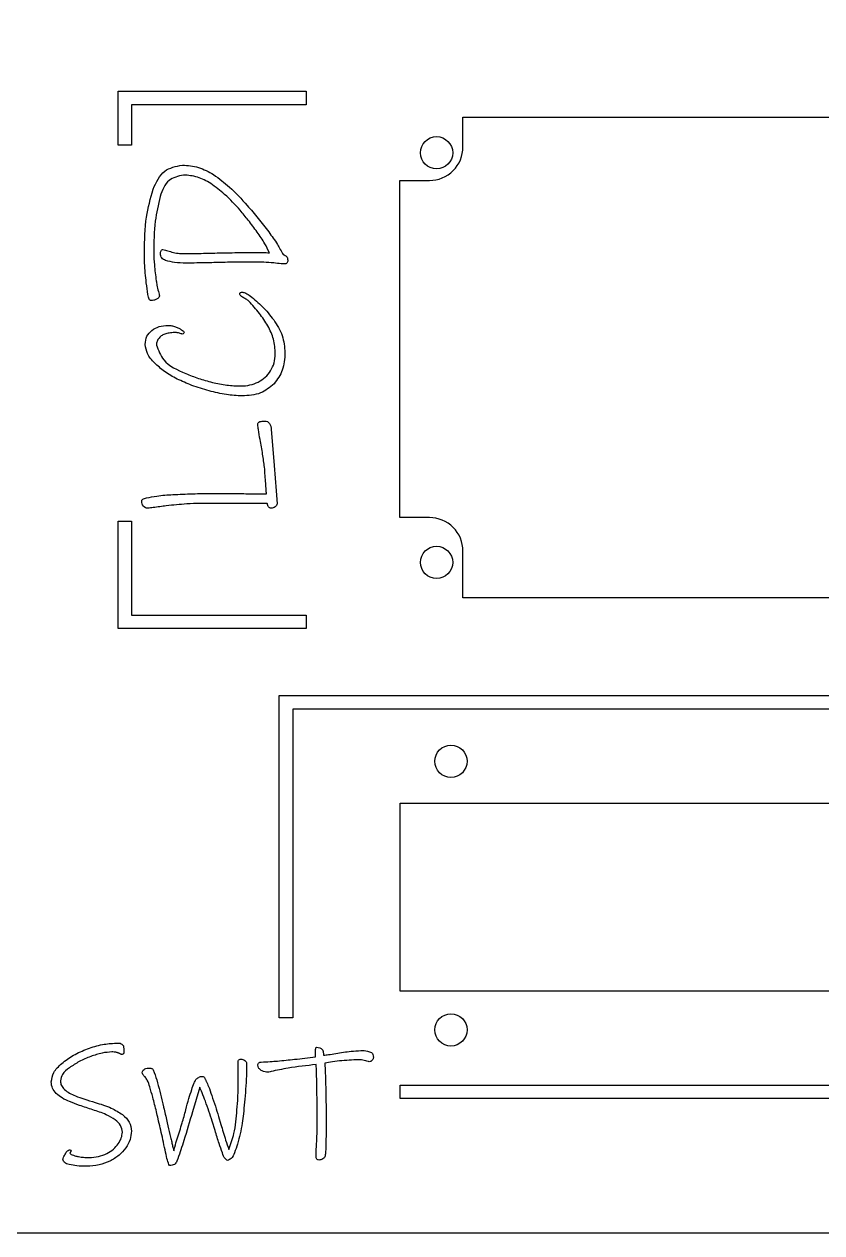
# Model space of a CAD drawing. Header units: millimetres. Extents: x -320 to 0, y 0 to 180.
# Drawn here: x -237 to -177.6, y 0 to 90 of the extents above; entities that cross this region are included whole.
import ezdxf

# ---------------------------------------------------------------- set-up
doc = ezdxf.new("R2010")
doc.units = ezdxf.units.MM
doc.layers.get('0').update_dxf_attribs({"linetype": 'CONTINUOUS'})

msp = doc.modelspace()

# ---------------------------------------------------------------- linework, layer by layer
for p, q in [((-218.599, 59.836), (-218.395, 57.132)), ((-218.395, 57.132), (-218.237, 55.261)), ((-218.237, 55.261), (-218.159, 54.286)), ((-221.065, 11.358), (-221.077, 12.628)), ((-223.933, 10.855), (-224.473, 9.006)), ((-222.788, 7.61), (-223.002, 8.314)), ((-222.524, 8.654), (-222.348, 8.075)), ((-215.266, 5.672), (-215.253, 6.113))]:
    msp.add_line(p, q)
for points in [[(-320, 20, 0.414214), (-300, 0), (-20, 0, 0.414214), (0, 20), (0, 160, 0.414214), (-20, 180), (-300, 180, 0.414214), (-320, 160)], [(-206.818, 78.362, 0.414214), (-204.318, 80.862), (-204.318, 83.074), (-133.718, 83.074), (-133.718, 80.862, 0.414214), (-131.218, 78.362), (-129.033, 78.362), (-129.033, 53.261), (-131.218, 53.261, 0.414214), (-133.718, 50.761), (-133.718, 47.274), (-204.318, 47.274), (-204.318, 50.761, 0.414214), (-206.818, 53.261), (-209.033, 53.261), (-209.033, 78.362)]]:
    msp.add_lwpolyline(points, format="xyb", close=True)
for points in [[(-216, 85), (-216, 84), (-229, 84), (-229, 81), (-230, 81), (-230, 85)], [(-229, 53), (-229, 46), (-216, 46), (-216, 45), (-230, 45), (-230, 53)], [(-157, 38), (-157, 39), (-217, 39), (-217, 16), (-218, 16), (-218, 40), (-156, 40), (-156, 38)], [(-128, 18), (-209, 18), (-209, 32), (-128, 32)], [(-156, 10), (-209, 10), (-209, 11), (-157, 11), (-157, 12), (-156, 12)]]:
    msp.add_lwpolyline(points, close=True)
for centre in [(-206.284, 80.424), (-206.284, 49.924), (-205.213, 35.111), (-205.213, 15.111)]:
    msp.add_circle(centre, 1.2)
for points, knots in [([(-227.404, 77.706), (-227.173, 78.23), (-226.741, 79.209), (-225.701, 79.412), (-225.219, 79.506)], [0, 0, 0, 0, 0.1605552, 0.2997167, 0.2997167, 0.2997167, 0.2997167]), ([(-225.219, 79.506), (-224.812, 79.474), (-223.985, 79.41), (-223.26, 79.005), (-222.892, 78.798)], [0, 0, 0, 0, 0.120799, 0.2458266, 0.2458266, 0.2458266, 0.2458266]), ([(-225.14, 78.767), (-225.537, 78.679), (-226.409, 78.487), (-226.717, 77.635), (-226.885, 77.171)], [0, 0, 0, 0, 0.1144883, 0.2517639, 0.2517639, 0.2517639, 0.2517639]), ([(-223.112, 78.138), (-223.435, 78.321), (-224.066, 78.679), (-224.788, 78.738), (-225.14, 78.767)], [0, 0, 0, 0, 0.1100692, 0.2146385, 0.2146385, 0.2146385, 0.2146385]), ([(-222.892, 78.798), (-222.49, 78.5), (-221.578, 77.822), (-220.817, 76.976), (-220.392, 76.503)], [0, 0, 0, 0, 0.1497311, 0.3401521, 0.3401521, 0.3401521, 0.3401521]), ([(-228.049, 73.044), (-228.035, 73.915), (-228.009, 75.497), (-227.592, 77.021), (-227.404, 77.706)], [0, 0, 0, 0, 0.2601304, 0.4722777, 0.4722777, 0.4722777, 0.4722777]), ([(-220.91, 76.141), (-221.285, 76.55), (-221.957, 77.285), (-222.757, 77.876), (-223.112, 78.138)], [0, 0, 0, 0, 0.1659424, 0.2978125, 0.2978125, 0.2978125, 0.2978125]), ([(-226.885, 77.171), (-227.022, 76.559), (-227.33, 75.186), (-227.348, 73.778), (-227.357, 72.996)], [0, 0, 0, 0, 0.187526, 0.4211179, 0.4211179, 0.4211179, 0.4211179]), ([(-220.392, 76.503), (-220.113, 76.181), (-219.557, 75.541), (-219.044, 74.866), (-218.788, 74.529)], [0, 0, 0, 0, 0.1275889, 0.2543381, 0.2543381, 0.2543381, 0.2543381]), ([(-219.653, 74.514), (-219.869, 74.813), (-220.272, 75.369), (-220.709, 75.897), (-220.91, 76.141)], [0, 0, 0, 0, 0.1108507, 0.2057295, 0.2057295, 0.2057295, 0.2057295]), ([(-218.741, 72.981), (-218.848, 73.206), (-219.105, 73.744), (-219.451, 74.231), (-219.653, 74.514)], [0, 0, 0, 0, 0.0747126, 0.178665, 0.178665, 0.178665, 0.178665]), ([(-218.788, 74.529), (-218.564, 74.225), (-218.168, 73.686), (-217.855, 73.096), (-217.719, 72.839)], [0, 0, 0, 0, 0.1131286, 0.2002352, 0.2002352, 0.2002352, 0.2002352]), ([(-227.986, 71.479), (-228.004, 71.721), (-228.044, 72.242), (-228.047, 72.764), (-228.049, 73.044)], [0, 0, 0, 0, 0.0726768, 0.1566144, 0.1566144, 0.1566144, 0.1566144]), ([(-227.357, 72.996), (-227.346, 72.689), (-227.32, 71.984), (-227.223, 71.285), (-227.168, 70.89)], [0, 0, 0, 0, 0.092102, 0.2116531, 0.2116531, 0.2116531, 0.2116531]), ([(-226.854, 72.902), (-226.852, 72.943), (-226.849, 73.021), (-226.82, 73.094), (-226.807, 73.13)], [0, 0, 0, 0, 0.01204673, 0.02342081, 0.02342081, 0.02342081, 0.02342081]), ([(-226.476, 72.399), (-226.587, 72.453), (-226.799, 72.557), (-226.836, 72.79), (-226.854, 72.902)], [0, 0, 0, 0, 0.03445691, 0.06653587, 0.06653587, 0.06653587, 0.06653587]), ([(-226.807, 73.13), (-226.79, 73.16), (-226.758, 73.216), (-226.695, 73.227), (-226.665, 73.232)], [0, 0, 0, 0, 0.00967061, 0.01831165, 0.01831165, 0.01831165, 0.01831165]), ([(-226.665, 73.232), (-226.606, 73.216), (-226.421, 73.166), (-226.239, 73.107), (-226.115, 73.067)], [0, 0, 0, 0, 0.0183584, 0.05746012, 0.05746012, 0.05746012, 0.05746012]), ([(-226.115, 73.067), (-225.963, 73.024), (-225.669, 72.94), (-225.365, 72.925), (-225.219, 72.918)], [0, 0, 0, 0, 0.04733537, 0.09112697, 0.09112697, 0.09112697, 0.09112697]), ([(-225.219, 72.918), (-224.807, 72.92), (-223.947, 72.925), (-223.088, 72.951), (-222.64, 72.965)], [0, 0, 0, 0, 0.1234333, 0.2579138, 0.2579138, 0.2579138, 0.2579138]), ([(-222.64, 72.965), (-222.134, 72.974), (-221.306, 72.989), (-220.478, 72.994), (-220.156, 72.996)], [0, 0, 0, 0, 0.1517479, 0.2484492, 0.2484492, 0.2484492, 0.2484492]), ([(-220.156, 72.996), (-219.841, 72.997), (-219.369, 72.999), (-218.898, 72.985), (-218.741, 72.981)], [0, 0, 0, 0, 0.0943404, 0.141525, 0.141525, 0.141525, 0.141525]), ([(-224.951, 72.21), (-225.235, 72.215), (-225.75, 72.222), (-226.251, 72.344), (-226.476, 72.399)], [0, 0, 0, 0, 0.0846441, 0.154104, 0.154104, 0.154104, 0.154104]), ([(-222.876, 72.242), (-223.295, 72.233), (-223.987, 72.218), (-224.679, 72.212), (-224.951, 72.21)], [0, 0, 0, 0, 0.1258083, 0.2075731, 0.2075731, 0.2075731, 0.2075731]), ([(-220.03, 72.289), (-220.529, 72.287), (-221.478, 72.284), (-222.426, 72.255), (-222.876, 72.242)], [0, 0, 0, 0, 0.1497687, 0.2846422, 0.2846422, 0.2846422, 0.2846422]), ([(-218.41, 72.218), (-218.661, 72.239), (-219.199, 72.283), (-219.74, 72.287), (-220.03, 72.289)], [0, 0, 0, 0, 0.0752659, 0.1621551, 0.1621551, 0.1621551, 0.1621551]), ([(-217.624, 72.147), (-217.706, 72.153), (-217.968, 72.171), (-218.23, 72.199), (-218.41, 72.218)], [0, 0, 0, 0, 0.02443513, 0.0789393, 0.0789393, 0.0789393, 0.0789393]), ([(-217.719, 72.839), (-217.666, 72.823), (-217.57, 72.794), (-217.494, 72.728), (-217.459, 72.698)], [0, 0, 0, 0, 0.01624171, 0.0298429, 0.0298429, 0.0298429, 0.0298429]), ([(-217.428, 72.21), (-217.452, 72.192), (-217.51, 72.149), (-217.583, 72.148), (-217.624, 72.147)], [0, 0, 0, 0, 0.00900032, 0.02109196, 0.02109196, 0.02109196, 0.02109196]), ([(-217.459, 72.698), (-217.434, 72.66), (-217.378, 72.574), (-217.375, 72.471), (-217.373, 72.415)], [0, 0, 0, 0, 0.01345814, 0.03010863, 0.03010863, 0.03010863, 0.03010863]), ([(-217.373, 72.415), (-217.373, 72.373), (-217.375, 72.3), (-217.412, 72.237), (-217.428, 72.21)], [0, 0, 0, 0, 0.01226299, 0.0214921, 0.0214921, 0.0214921, 0.0214921]), ([(-227.797, 69.868), (-227.835, 70.159), (-227.906, 70.695), (-227.961, 71.233), (-227.986, 71.479)], [0, 0, 0, 0, 0.0881506, 0.1622715, 0.1622715, 0.1622715, 0.1622715]), ([(-227.168, 70.89), (-227.154, 70.782), (-227.12, 70.516), (-227.052, 70.257), (-227.011, 70.103)], [0, 0, 0, 0, 0.03257596, 0.08024765, 0.08024765, 0.08024765, 0.08024765]), ([(-227.695, 69.522), (-227.718, 69.568), (-227.77, 69.678), (-227.787, 69.798), (-227.797, 69.868)], [0, 0, 0, 0, 0.01540678, 0.03625966, 0.03625966, 0.03625966, 0.03625966]), ([(-227.546, 69.412), (-227.573, 69.418), (-227.637, 69.434), (-227.674, 69.49), (-227.695, 69.522)], [0, 0, 0, 0, 0.00814397, 0.01914499, 0.01914499, 0.01914499, 0.01914499]), ([(-227.137, 69.529), (-227.204, 69.495), (-227.332, 69.429), (-227.476, 69.417), (-227.546, 69.412)], [0, 0, 0, 0, 0.02227164, 0.04292344, 0.04292344, 0.04292344, 0.04292344]), ([(-226.932, 69.773), (-226.946, 69.729), (-226.979, 69.621), (-227.078, 69.564), (-227.137, 69.529)], [0, 0, 0, 0, 0.01339517, 0.03285665, 0.03285665, 0.03285665, 0.03285665]), ([(-227.011, 70.103), (-226.989, 70.037), (-226.952, 69.929), (-226.938, 69.817), (-226.932, 69.773)], [0, 0, 0, 0, 0.02089629, 0.03401598, 0.03401598, 0.03401598, 0.03401598]), ([(-220.942, 69.883), (-220.941, 69.911), (-220.941, 69.959), (-220.908, 69.994), (-220.895, 70.009)], [0, 0, 0, 0, 0.00794944, 0.0138457, 0.0138457, 0.0138457, 0.0138457]), ([(-220.62, 69.6), (-220.709, 69.647), (-220.841, 69.716), (-220.917, 69.842), (-220.942, 69.883)], [0, 0, 0, 0, 0.02927413, 0.04355683, 0.04355683, 0.04355683, 0.04355683]), ([(-220.895, 70.009), (-220.873, 70.018), (-220.818, 70.041), (-220.758, 70.041), (-220.722, 70.04)], [0, 0, 0, 0, 0.00708641, 0.01772869, 0.01772869, 0.01772869, 0.01772869]), ([(-220.722, 70.04), (-220.647, 70.02), (-220.441, 69.963), (-220.267, 69.838), (-220.156, 69.757)], [0, 0, 0, 0, 0.0231218, 0.06370642, 0.06370642, 0.06370642, 0.06370642]), ([(-220.266, 69.38), (-220.3, 69.404), (-220.415, 69.483), (-220.535, 69.552), (-220.62, 69.6)], [0, 0, 0, 0, 0.01259237, 0.04168117, 0.04168117, 0.04168117, 0.04168117]), ([(-218.851, 67.533), (-219.052, 67.849), (-219.471, 68.505), (-219.994, 69.081), (-220.266, 69.38)], [0, 0, 0, 0, 0.1122399, 0.2330909, 0.2330909, 0.2330909, 0.2330909]), ([(-220.156, 69.757), (-219.852, 69.509), (-219.208, 68.981), (-218.691, 68.327), (-218.418, 67.981)], [0, 0, 0, 0, 0.1174053, 0.24915, 0.24915, 0.24915, 0.24915]), ([(-227.498, 67.202), (-227.321, 67.31), (-226.95, 67.536), (-226.515, 67.56), (-226.288, 67.572)], [0, 0, 0, 0, 0.0612644, 0.1283344, 0.1283344, 0.1283344, 0.1283344]), ([(-226.288, 67.572), (-226.197, 67.567), (-226.012, 67.558), (-225.836, 67.5), (-225.745, 67.47)], [0, 0, 0, 0, 0.02704699, 0.05542115, 0.05542115, 0.05542115, 0.05542115]), ([(-218.3, 65.449), (-218.322, 65.821), (-218.364, 66.553), (-218.69, 67.209), (-218.851, 67.533)], [0, 0, 0, 0, 0.1103345, 0.2174643, 0.2174643, 0.2174643, 0.2174643]), ([(-218.418, 67.981), (-218.173, 67.602), (-217.688, 66.854), (-217.614, 65.966), (-217.577, 65.528)], [0, 0, 0, 0, 0.1330477, 0.2629066, 0.2629066, 0.2629066, 0.2629066]), ([(-227.986, 66.157), (-227.968, 66.367), (-227.933, 66.777), (-227.641, 67.063), (-227.498, 67.202)], [0, 0, 0, 0, 0.0611709, 0.1188499, 0.1188499, 0.1188499, 0.1188499]), ([(-226.956, 66.629), (-227.013, 66.549), (-227.125, 66.394), (-227.144, 66.203), (-227.153, 66.11)], [0, 0, 0, 0, 0.02881923, 0.05638332, 0.05638332, 0.05638332, 0.05638332]), ([(-226.461, 66.943), (-226.556, 66.91), (-226.746, 66.845), (-226.886, 66.701), (-226.956, 66.629)], [0, 0, 0, 0, 0.02975566, 0.05941254, 0.05941254, 0.05941254, 0.05941254]), ([(-225.722, 67.037), (-225.849, 67.034), (-226.099, 67.027), (-226.342, 66.97), (-226.461, 66.943)], [0, 0, 0, 0, 0.03820178, 0.07466527, 0.07466527, 0.07466527, 0.07466527]), ([(-225.745, 67.47), (-225.66, 67.436), (-225.499, 67.373), (-225.351, 67.284), (-225.282, 67.242)], [0, 0, 0, 0, 0.02756204, 0.05176926, 0.05176926, 0.05176926, 0.05176926]), ([(-225.447, 66.982), (-225.497, 66.998), (-225.586, 67.027), (-225.68, 67.034), (-225.722, 67.037)], [0, 0, 0, 0, 0.01568641, 0.0281447, 0.0281447, 0.0281447, 0.0281447]), ([(-225.234, 66.927), (-225.26, 66.931), (-225.332, 66.943), (-225.402, 66.967), (-225.447, 66.982)], [0, 0, 0, 0, 0.00778759, 0.02196307, 0.02196307, 0.02196307, 0.02196307]), ([(-225.282, 67.242), (-225.229, 67.21), (-225.149, 67.162), (-225.107, 67.081), (-225.093, 67.053)], [0, 0, 0, 0, 0.01792731, 0.02709546, 0.02709546, 0.02709546, 0.02709546]), ([(-225.093, 67.053), (-225.1, 67.016), (-225.114, 66.939), (-225.193, 66.931), (-225.234, 66.927)], [0, 0, 0, 0, 0.01007549, 0.02114476, 0.02114476, 0.02114476, 0.02114476]), ([(-227.31, 64.781), (-227.506, 64.997), (-227.867, 65.392), (-227.949, 65.918), (-227.986, 66.157)], [0, 0, 0, 0, 0.0853008, 0.1563271, 0.1563271, 0.1563271, 0.1563271]), ([(-227.153, 66.11), (-227.002, 65.715), (-226.615, 64.698), (-225.593, 64.257), (-224.967, 63.987)], [0, 0, 0, 0, 0.1225268, 0.3159014, 0.3159014, 0.3159014, 0.3159014]), ([(-218.646, 64.184), (-218.545, 64.375), (-218.337, 64.772), (-218.313, 65.219), (-218.3, 65.449)], [0, 0, 0, 0, 0.0642376, 0.1325934, 0.1325934, 0.1325934, 0.1325934]), ([(-217.577, 65.528), (-217.605, 65.085), (-217.657, 64.236), (-218.151, 63.546), (-218.387, 63.217)], [0, 0, 0, 0, 0.130122, 0.2493439, 0.2493439, 0.2493439, 0.2493439]), ([(-225.612, 63.578), (-225.932, 63.753), (-226.546, 64.086), (-227.063, 64.556), (-227.31, 64.781)], [0, 0, 0, 0, 0.1090405, 0.2087689, 0.2087689, 0.2087689, 0.2087689]), ([(-224.967, 63.987), (-224.658, 63.86), (-224.012, 63.594), (-223.337, 63.418), (-222.986, 63.327)], [0, 0, 0, 0, 0.1002998, 0.2090436, 0.2090436, 0.2090436, 0.2090436]), ([(-219.574, 63.35), (-219.39, 63.457), (-219.023, 63.671), (-218.772, 64.013), (-218.646, 64.184)], [0, 0, 0, 0, 0.0631248, 0.1258863, 0.1258863, 0.1258863, 0.1258863]), ([(-223.237, 62.698), (-223.667, 62.823), (-224.48, 63.061), (-225.249, 63.413), (-225.612, 63.578)], [0, 0, 0, 0, 0.1341331, 0.2535168, 0.2535168, 0.2535168, 0.2535168]), ([(-222.986, 63.327), (-222.627, 63.249), (-221.927, 63.097), (-221.212, 63.072), (-220.863, 63.059)], [0, 0, 0, 0, 0.1099406, 0.2143214, 0.2143214, 0.2143214, 0.2143214]), ([(-220.863, 63.059), (-220.635, 63.07), (-220.188, 63.092), (-219.776, 63.265), (-219.574, 63.35)], [0, 0, 0, 0, 0.0680001, 0.133086, 0.133086, 0.133086, 0.133086]), ([(-218.387, 63.217), (-218.707, 62.956), (-219.401, 62.39), (-220.3, 62.345), (-220.785, 62.32)], [0, 0, 0, 0, 0.1208503, 0.2619875, 0.2619875, 0.2619875, 0.2619875]), ([(-220.785, 62.32), (-221.172, 62.34), (-222.002, 62.382), (-222.807, 62.588), (-223.237, 62.698)], [0, 0, 0, 0, 0.1159506, 0.248719, 0.248719, 0.248719, 0.248719]), ([(-219.605, 60.182), (-219.599, 60.234), (-219.587, 60.337), (-219.494, 60.381), (-219.448, 60.402)], [0, 0, 0, 0, 0.01468672, 0.02885958, 0.02885958, 0.02885958, 0.02885958]), ([(-219.448, 60.402), (-219.391, 60.416), (-219.267, 60.446), (-219.139, 60.448), (-219.071, 60.449)], [0, 0, 0, 0, 0.0176537, 0.03812791, 0.03812791, 0.03812791, 0.03812791]), ([(-219.071, 60.449), (-219.006, 60.441), (-218.872, 60.424), (-218.785, 60.321), (-218.741, 60.268)], [0, 0, 0, 0, 0.01901981, 0.03890541, 0.03890541, 0.03890541, 0.03890541]), ([(-219.432, 59.066), (-219.48, 59.313), (-219.552, 59.683), (-219.592, 60.057), (-219.605, 60.182)], [0, 0, 0, 0, 0.0754164, 0.1130087, 0.1130087, 0.1130087, 0.1130087]), ([(-218.741, 60.268), (-218.703, 60.204), (-218.626, 60.07), (-218.608, 59.916), (-218.599, 59.836)], [0, 0, 0, 0, 0.02214988, 0.0459346, 0.0459346, 0.0459346, 0.0459346]), ([(-219.102, 57.006), (-219.146, 57.33), (-219.238, 58.019), (-219.365, 58.703), (-219.432, 59.066)], [0, 0, 0, 0, 0.0980611, 0.2086352, 0.2086352, 0.2086352, 0.2086352]), ([(-219.016, 55.811), (-219.029, 56.007), (-219.057, 56.406), (-219.087, 56.804), (-219.102, 57.006)], [0, 0, 0, 0, 0.0591065, 0.1198097, 0.1198097, 0.1198097, 0.1198097]), ([(-218.961, 55.025), (-218.968, 55.124), (-218.987, 55.386), (-219.005, 55.648), (-219.016, 55.811)], [0, 0, 0, 0, 0.02995236, 0.07880885, 0.07880885, 0.07880885, 0.07880885]), ([(-227.892, 54.726), (-227.639, 54.777), (-226.991, 54.909), (-226.33, 54.947), (-225.926, 54.97)], [0, 0, 0, 0, 0.0771375, 0.1982623, 0.1982623, 0.1982623, 0.1982623]), ([(-225.926, 54.97), (-225.439, 54.995), (-224.444, 55.046), (-223.447, 55.053), (-222.939, 55.056)], [0, 0, 0, 0, 0.1463702, 0.2989012, 0.2989012, 0.2989012, 0.2989012]), ([(-222.939, 55.056), (-222.514, 55.056), (-221.697, 55.055), (-220.879, 55.045), (-220.486, 55.04)], [0, 0, 0, 0, 0.1273591, 0.2452896, 0.2452896, 0.2452896, 0.2452896]), ([(-220.486, 55.04), (-220.17, 55.036), (-219.662, 55.029), (-219.153, 55.026), (-218.961, 55.025)], [0, 0, 0, 0, 0.0947401, 0.1525243, 0.1525243, 0.1525243, 0.1525243]), ([(-228.253, 54.459), (-228.25, 54.493), (-228.243, 54.562), (-228.192, 54.609), (-228.167, 54.632)], [0, 0, 0, 0, 0.01006205, 0.01995374, 0.01995374, 0.01995374, 0.01995374]), ([(-228.127, 54.121), (-228.164, 54.174), (-228.234, 54.277), (-228.247, 54.4), (-228.253, 54.459)], [0, 0, 0, 0, 0.01918566, 0.03657147, 0.03657147, 0.03657147, 0.03657147]), ([(-228.167, 54.632), (-228.13, 54.652), (-228.044, 54.699), (-227.947, 54.716), (-227.892, 54.726)], [0, 0, 0, 0, 0.01248149, 0.0292613, 0.0292613, 0.0292613, 0.0292613]), ([(-227.782, 53.956), (-227.851, 53.962), (-227.986, 53.975), (-228.081, 54.073), (-228.127, 54.121)], [0, 0, 0, 0, 0.02008279, 0.03948466, 0.03948466, 0.03948466, 0.03948466]), ([(-226.421, 54.136), (-226.745, 54.089), (-227.198, 54.022), (-227.652, 53.97), (-227.782, 53.956)], [0, 0, 0, 0, 0.0982284, 0.1372099, 0.1372099, 0.1372099, 0.1372099]), ([(-222.86, 54.317), (-223.54, 54.315), (-224.73, 54.311), (-225.914, 54.189), (-226.421, 54.136)], [0, 0, 0, 0, 0.2038631, 0.3567847, 0.3567847, 0.3567847, 0.3567847]), ([(-218.898, 54.301), (-219.37, 54.306), (-220.69, 54.319), (-222.011, 54.318), (-222.86, 54.317)], [0, 0, 0, 0, 0.1415143, 0.3962316, 0.3962316, 0.3962316, 0.3962316]), ([(-218.859, 54.184), (-218.865, 54.208), (-218.876, 54.248), (-218.892, 54.286), (-218.898, 54.301)], [0, 0, 0, 0, 0.00758658, 0.01244077, 0.01244077, 0.01244077, 0.01244077]), ([(-218.78, 54.026), (-218.797, 54.051), (-218.831, 54.099), (-218.849, 54.155), (-218.859, 54.184)], [0, 0, 0, 0, 0.00883337, 0.0176668, 0.0176668, 0.0176668, 0.0176668]), ([(-218.615, 53.956), (-218.649, 53.958), (-218.712, 53.962), (-218.758, 54.006), (-218.78, 54.026)], [0, 0, 0, 0, 0.00979154, 0.01847948, 0.01847948, 0.01847948, 0.01847948]), ([(-218.316, 54.058), (-218.366, 54.028), (-218.458, 53.973), (-218.565, 53.961), (-218.615, 53.956)], [0, 0, 0, 0, 0.01713979, 0.03190652, 0.03190652, 0.03190652, 0.03190652]), ([(-218.159, 54.286), (-218.168, 54.243), (-218.189, 54.147), (-218.27, 54.09), (-218.316, 54.058)], [0, 0, 0, 0, 0.01261695, 0.02861419, 0.02861419, 0.02861419, 0.02861419]), ([(-234.209, 12.61), (-233.926, 12.826), (-233.335, 13.279), (-232.645, 13.558), (-232.285, 13.704)], [0, 0, 0, 0, 0.1063456, 0.2222895, 0.2222895, 0.2222895, 0.2222895]), ([(-232.285, 13.704), (-231.92, 13.827), (-231.229, 14.059), (-230.502, 14.104), (-230.159, 14.125)], [0, 0, 0, 0, 0.1148127, 0.2175555, 0.2175555, 0.2175555, 0.2175555]), ([(-230.159, 14.125), (-230.018, 14.132), (-229.8, 14.143), (-229.666, 13.982), (-229.618, 13.924)], [0, 0, 0, 0, 0.03900506, 0.06057521, 0.06057521, 0.06057521, 0.06057521]), ([(-229.618, 13.924), (-229.607, 13.853), (-229.584, 13.703), (-229.582, 13.551), (-229.58, 13.471)], [0, 0, 0, 0, 0.02157012, 0.04548811, 0.04548811, 0.04548811, 0.04548811]), ([(-215.316, 13.106), (-215.316, 13.218), (-215.316, 13.402), (-215.303, 13.586), (-215.297, 13.66)], [0, 0, 0, 0, 0.0333367, 0.05539468, 0.05539468, 0.05539468, 0.05539468]), ([(-215.297, 13.66), (-215.295, 13.706), (-215.291, 13.775), (-215.235, 13.811), (-215.216, 13.823)], [0, 0, 0, 0, 0.01262279, 0.01922845, 0.01922845, 0.01922845, 0.01922845]), ([(-215.216, 13.823), (-215.137, 13.815), (-214.975, 13.796), (-214.852, 13.69), (-214.788, 13.635)], [0, 0, 0, 0, 0.02312756, 0.04773038, 0.04773038, 0.04773038, 0.04773038]), ([(-214.788, 13.635), (-214.775, 13.613), (-214.741, 13.552), (-214.731, 13.483), (-214.725, 13.44)], [0, 0, 0, 0, 0.00759457, 0.02064105, 0.02064105, 0.02064105, 0.02064105]), ([(-213.794, 13.358), (-213.413, 13.419), (-212.796, 13.518), (-212.172, 13.557), (-211.933, 13.572)], [0, 0, 0, 0, 0.1155835, 0.1874807, 0.1874807, 0.1874807, 0.1874807]), ([(-211.933, 13.572), (-211.762, 13.573), (-211.482, 13.576), (-211.227, 13.464), (-211.128, 13.421)], [0, 0, 0, 0, 0.05045597, 0.08269739, 0.08269739, 0.08269739, 0.08269739]), ([(-234.989, 11.245), (-234.944, 11.485), (-234.843, 12.025), (-234.436, 12.401), (-234.209, 12.61)], [0, 0, 0, 0, 0.0714233, 0.1609417, 0.1609417, 0.1609417, 0.1609417]), ([(-232.046, 13.132), (-232.337, 13.015), (-232.897, 12.791), (-233.397, 12.452), (-233.637, 12.289)], [0, 0, 0, 0, 0.0937599, 0.1805268, 0.1805268, 0.1805268, 0.1805268]), ([(-230.473, 13.471), (-230.715, 13.452), (-231.254, 13.409), (-231.765, 13.23), (-232.046, 13.132)], [0, 0, 0, 0, 0.0725114, 0.1614568, 0.1614568, 0.1614568, 0.1614568]), ([(-230.184, 13.446), (-230.225, 13.453), (-230.32, 13.47), (-230.418, 13.471), (-230.473, 13.471)], [0, 0, 0, 0, 0.01240848, 0.02908696, 0.02908696, 0.02908696, 0.02908696]), ([(-230.008, 13.396), (-230.035, 13.404), (-230.093, 13.423), (-230.153, 13.438), (-230.184, 13.446)], [0, 0, 0, 0, 0.00855438, 0.01831803, 0.01831803, 0.01831803, 0.01831803]), ([(-229.863, 13.327), (-229.889, 13.34), (-229.936, 13.365), (-229.985, 13.386), (-230.008, 13.396)], [0, 0, 0, 0, 0.0086492, 0.01604083, 0.01604083, 0.01604083, 0.01604083]), ([(-229.719, 13.282), (-229.742, 13.285), (-229.792, 13.29), (-229.838, 13.314), (-229.863, 13.327)], [0, 0, 0, 0, 0.00685001, 0.01523213, 0.01523213, 0.01523213, 0.01523213]), ([(-229.58, 13.471), (-229.583, 13.416), (-229.587, 13.319), (-229.678, 13.294), (-229.719, 13.282)], [0, 0, 0, 0, 0.01456762, 0.02596677, 0.02596677, 0.02596677, 0.02596677]), ([(-221.077, 12.628), (-221.077, 12.676), (-221.077, 12.755), (-221.05, 12.83), (-221.039, 12.861)], [0, 0, 0, 0, 0.01402545, 0.02372434, 0.02372434, 0.02372434, 0.02372434]), ([(-221.039, 12.861), (-221.02, 12.881), (-220.972, 12.929), (-220.904, 12.93), (-220.863, 12.93)], [0, 0, 0, 0, 0.00815336, 0.01960554, 0.01960554, 0.01960554, 0.01960554]), ([(-220.863, 12.93), (-220.813, 12.926), (-220.709, 12.917), (-220.62, 12.863), (-220.574, 12.836)], [0, 0, 0, 0, 0.0149668, 0.03078808, 0.03078808, 0.03078808, 0.03078808]), ([(-220.574, 12.836), (-220.534, 12.806), (-220.462, 12.753), (-220.444, 12.667), (-220.436, 12.628)], [0, 0, 0, 0, 0.01434616, 0.02573332, 0.02573332, 0.02573332, 0.02573332]), ([(-220.436, 12.628), (-220.439, 12.316), (-220.447, 11.67), (-220.489, 11.024), (-220.511, 10.691)], [0, 0, 0, 0, 0.0937297, 0.1938897, 0.1938897, 0.1938897, 0.1938897]), ([(-219.605, 12.477), (-219.604, 12.516), (-219.6, 12.586), (-219.552, 12.637), (-219.53, 12.66)], [0, 0, 0, 0, 0.01101194, 0.02032054, 0.02032054, 0.02032054, 0.02032054]), ([(-219.53, 12.66), (-219.502, 12.676), (-219.444, 12.711), (-219.377, 12.715), (-219.341, 12.716)], [0, 0, 0, 0, 0.00949274, 0.01996618, 0.01996618, 0.01996618, 0.01996618]), ([(-219.341, 12.716), (-219.121, 12.728), (-218.718, 12.75), (-218.316, 12.779), (-218.134, 12.792)], [0, 0, 0, 0, 0.0661454, 0.1209924, 0.1209924, 0.1209924, 0.1209924]), ([(-218.134, 12.792), (-217.712, 12.833), (-216.772, 12.926), (-215.834, 13.042), (-215.316, 13.106)], [0, 0, 0, 0, 0.1270709, 0.2835207, 0.2835207, 0.2835207, 0.2835207]), ([(-214.725, 13.44), (-214.718, 13.396), (-214.707, 13.327), (-214.702, 13.258), (-214.7, 13.232)], [0, 0, 0, 0, 0.01318601, 0.02091608, 0.02091608, 0.02091608, 0.02091608]), ([(-214.7, 13.232), (-214.578, 13.243), (-214.274, 13.271), (-213.974, 13.325), (-213.794, 13.358)], [0, 0, 0, 0, 0.03667271, 0.0914726, 0.0914726, 0.0914726, 0.0914726]), ([(-213.341, 12.817), (-213.576, 12.796), (-214.002, 12.758), (-214.422, 12.677), (-214.612, 12.641)], [0, 0, 0, 0, 0.0705308, 0.1283316, 0.1283316, 0.1283316, 0.1283316]), ([(-214.612, 12.641), (-214.599, 12.382), (-214.567, 11.747), (-214.552, 11.111), (-214.543, 10.735)], [0, 0, 0, 0, 0.0779142, 0.1906984, 0.1906984, 0.1906984, 0.1906984]), ([(-211.97, 12.88), (-212.185, 12.877), (-212.643, 12.87), (-213.099, 12.835), (-213.341, 12.817)], [0, 0, 0, 0, 0.0644847, 0.1372793, 0.1372793, 0.1372793, 0.1372793]), ([(-211.561, 12.811), (-211.632, 12.831), (-211.765, 12.869), (-211.904, 12.877), (-211.97, 12.88)], [0, 0, 0, 0, 0.02185138, 0.04158137, 0.04158137, 0.04158137, 0.04158137]), ([(-211.304, 12.742), (-211.331, 12.747), (-211.419, 12.764), (-211.504, 12.792), (-211.561, 12.811)], [0, 0, 0, 0, 0.00851103, 0.02671872, 0.02671872, 0.02671872, 0.02671872]), ([(-211.077, 12.849), (-211.109, 12.817), (-211.171, 12.755), (-211.26, 12.746), (-211.304, 12.742)], [0, 0, 0, 0, 0.01286721, 0.02572656, 0.02572656, 0.02572656, 0.02572656]), ([(-211.128, 13.421), (-211.087, 13.376), (-210.995, 13.273), (-210.991, 13.134), (-210.989, 13.056)], [0, 0, 0, 0, 0.01754824, 0.0401416, 0.0401416, 0.0401416, 0.0401416]), ([(-210.989, 13.056), (-210.994, 13.021), (-211.004, 12.944), (-211.052, 12.882), (-211.077, 12.849)], [0, 0, 0, 0, 0.01045455, 0.02288784, 0.02288784, 0.02288784, 0.02288784]), ([(-233.637, 12.289), (-233.831, 12.141), (-234.164, 11.888), (-234.267, 11.487), (-234.31, 11.32)], [0, 0, 0, 0, 0.0706038, 0.1209804, 0.1209804, 0.1209804, 0.1209804]), ([(-228.209, 11.962), (-228.201, 11.994), (-228.18, 12.073), (-228.115, 12.126), (-228.077, 12.157)], [0, 0, 0, 0, 0.00984684, 0.02407967, 0.02407967, 0.02407967, 0.02407967]), ([(-227.995, 11.61), (-228.058, 11.661), (-228.17, 11.755), (-228.197, 11.898), (-228.209, 11.962)], [0, 0, 0, 0, 0.02335737, 0.04236371, 0.04236371, 0.04236371, 0.04236371]), ([(-228.077, 12.157), (-228.031, 12.188), (-227.938, 12.251), (-227.826, 12.259), (-227.769, 12.264)], [0, 0, 0, 0, 0.01640199, 0.03312645, 0.03312645, 0.03312645, 0.03312645]), ([(-227.769, 12.264), (-227.724, 12.263), (-227.644, 12.263), (-227.565, 12.25), (-227.53, 12.245)], [0, 0, 0, 0, 0.01353025, 0.02400358, 0.02400358, 0.02400358, 0.02400358]), ([(-227.53, 12.245), (-227.502, 12.235), (-227.444, 12.215), (-227.409, 12.164), (-227.392, 12.138)], [0, 0, 0, 0, 0.00865351, 0.01791428, 0.01791428, 0.01791428, 0.01791428]), ([(-227.392, 12.138), (-227.302, 11.887), (-227.018, 11.091), (-226.837, 10.264), (-226.712, 9.698)], [0, 0, 0, 0, 0.0797552, 0.2534961, 0.2534961, 0.2534961, 0.2534961]), ([(-219.392, 12.125), (-219.454, 12.177), (-219.567, 12.27), (-219.593, 12.413), (-219.605, 12.477)], [0, 0, 0, 0, 0.02335734, 0.04236366, 0.04236366, 0.04236366, 0.04236366]), ([(-218.951, 11.962), (-219.028, 11.97), (-219.188, 11.987), (-219.322, 12.078), (-219.392, 12.125)], [0, 0, 0, 0, 0.02269824, 0.0476225, 0.0476225, 0.0476225, 0.0476225]), ([(-218.612, 12.012), (-218.665, 11.997), (-218.776, 11.967), (-218.891, 11.963), (-218.951, 11.962)], [0, 0, 0, 0, 0.01647579, 0.0344443, 0.0344443, 0.0344443, 0.0344443]), ([(-215.253, 12.528), (-215.955, 12.453), (-217.083, 12.334), (-218.192, 12.1), (-218.612, 12.012)], [0, 0, 0, 0, 0.2114448, 0.3399693, 0.3399693, 0.3399693, 0.3399693]), ([(-215.203, 10.886), (-215.209, 11.244), (-215.218, 11.792), (-215.244, 12.339), (-215.253, 12.528)], [0, 0, 0, 0, 0.1074194, 0.1642361, 0.1642361, 0.1642361, 0.1642361]), ([(-234.612, 10.371), (-234.722, 10.496), (-234.941, 10.747), (-234.973, 11.079), (-234.989, 11.245)], [0, 0, 0, 0, 0.04882041, 0.097387, 0.097387, 0.097387, 0.097387]), ([(-234.31, 11.32), (-234.296, 11.197), (-234.267, 10.945), (-234.092, 10.761), (-234.002, 10.666)], [0, 0, 0, 0, 0.03605297, 0.0740737, 0.0740737, 0.0740737, 0.0740737]), ([(-227.65, 10.867), (-227.7, 11.038), (-227.778, 11.303), (-227.938, 11.528), (-227.995, 11.61)], [0, 0, 0, 0, 0.0526871, 0.08234241, 0.08234241, 0.08234241, 0.08234241]), ([(-227.153, 9.018), (-227.241, 9.379), (-227.394, 9.999), (-227.574, 10.611), (-227.65, 10.867)], [0, 0, 0, 0, 0.111316, 0.1914862, 0.1914862, 0.1914862, 0.1914862]), ([(-224.524, 10.672), (-224.47, 10.837), (-224.386, 11.096), (-224.256, 11.334), (-224.209, 11.421)], [0, 0, 0, 0, 0.05178596, 0.08132104, 0.08132104, 0.08132104, 0.08132104]), ([(-224.209, 11.421), (-224.18, 11.45), (-224.119, 11.512), (-224.042, 11.555), (-224.002, 11.578)], [0, 0, 0, 0, 0.01223792, 0.02615452, 0.02615452, 0.02615452, 0.02615452]), ([(-224.002, 11.578), (-223.959, 11.598), (-223.877, 11.637), (-223.787, 11.644), (-223.744, 11.647)], [0, 0, 0, 0, 0.01404398, 0.02689673, 0.02689673, 0.02689673, 0.02689673]), ([(-223.505, 9.792), (-223.584, 10.006), (-223.716, 10.365), (-223.871, 10.714), (-223.933, 10.855)], [0, 0, 0, 0, 0.0685335, 0.114594, 0.114594, 0.114594, 0.114594]), ([(-223.744, 11.647), (-223.716, 11.645), (-223.664, 11.642), (-223.624, 11.607), (-223.605, 11.591)], [0, 0, 0, 0, 0.00798795, 0.01531746, 0.01531746, 0.01531746, 0.01531746]), ([(-223.605, 11.591), (-223.589, 11.57), (-223.554, 11.525), (-223.53, 11.473), (-223.517, 11.446)], [0, 0, 0, 0, 0.00798798, 0.01698877, 0.01698877, 0.01698877, 0.01698877]), ([(-223.517, 11.446), (-223.505, 11.419), (-223.483, 11.367), (-223.455, 11.318), (-223.442, 11.295)], [0, 0, 0, 0, 0.0090049, 0.01688539, 0.01688539, 0.01688539, 0.01688539]), ([(-223.442, 11.295), (-223.386, 11.166), (-223.235, 10.819), (-223.111, 10.462), (-223.033, 10.238)], [0, 0, 0, 0, 0.0423447, 0.1133263, 0.1133263, 0.1133263, 0.1133263]), ([(-221.153, 9.157), (-221.127, 9.47), (-221.067, 10.202), (-221.066, 10.937), (-221.065, 11.358)], [0, 0, 0, 0, 0.0942568, 0.2203766, 0.2203766, 0.2203766, 0.2203766]), ([(-215.178, 8.528), (-215.179, 8.896), (-215.182, 9.682), (-215.196, 10.469), (-215.203, 10.886)], [0, 0, 0, 0, 0.1105364, 0.235865, 0.235865, 0.235865, 0.235865]), ([(-233.624, 9.767), (-233.814, 9.849), (-234.171, 10.005), (-234.471, 10.254), (-234.612, 10.371)], [0, 0, 0, 0, 0.0615977, 0.1162525, 0.1162525, 0.1162525, 0.1162525]), ([(-234.002, 10.666), (-233.885, 10.575), (-233.633, 10.379), (-233.337, 10.259), (-233.178, 10.194)], [0, 0, 0, 0, 0.0441961, 0.0953376, 0.0953376, 0.0953376, 0.0953376]), ([(-233.178, 10.194), (-232.971, 10.12), (-232.488, 9.947), (-231.998, 9.796), (-231.719, 9.71)], [0, 0, 0, 0, 0.0659885, 0.1537554, 0.1537554, 0.1537554, 0.1537554]), ([(-224.964, 9.169), (-224.89, 9.446), (-224.755, 9.951), (-224.596, 10.448), (-224.524, 10.672)], [0, 0, 0, 0, 0.0859827, 0.1566494, 0.1566494, 0.1566494, 0.1566494]), ([(-223.033, 10.238), (-222.942, 9.973), (-222.761, 9.448), (-222.602, 8.916), (-222.524, 8.654)], [0, 0, 0, 0, 0.0842781, 0.1664927, 0.1664927, 0.1664927, 0.1664927]), ([(-220.511, 10.691), (-220.536, 10.367), (-220.582, 9.759), (-220.645, 9.151), (-220.675, 8.867)], [0, 0, 0, 0, 0.0974873, 0.1831293, 0.1831293, 0.1831293, 0.1831293]), ([(-214.543, 10.735), (-214.533, 10.29), (-214.515, 9.379), (-214.512, 8.466), (-214.511, 7.999)], [0, 0, 0, 0, 0.1335115, 0.2736079, 0.2736079, 0.2736079, 0.2736079]), ([(-231.895, 9.157), (-232.227, 9.265), (-232.808, 9.456), (-233.379, 9.673), (-233.624, 9.767)], [0, 0, 0, 0, 0.1047139, 0.1834224, 0.1834224, 0.1834224, 0.1834224]), ([(-230.216, 8.415), (-230.439, 8.549), (-230.966, 8.868), (-231.555, 9.051), (-231.895, 9.157)], [0, 0, 0, 0, 0.0779933, 0.1841836, 0.1841836, 0.1841836, 0.1841836]), ([(-231.719, 9.71), (-231.309, 9.587), (-230.589, 9.37), (-229.95, 8.975), (-229.675, 8.804)], [0, 0, 0, 0, 0.1276599, 0.2244111, 0.2244111, 0.2244111, 0.2244111]), ([(-226.712, 7.119), (-226.818, 7.577), (-226.964, 8.21), (-227.112, 8.843), (-227.153, 9.018)], [0, 0, 0, 0, 0.141044, 0.1949727, 0.1949727, 0.1949727, 0.1949727]), ([(-226.712, 9.698), (-226.693, 9.63), (-226.647, 9.467), (-226.609, 9.303), (-226.587, 9.207)], [0, 0, 0, 0, 0.0212096, 0.05065032, 0.05065032, 0.05065032, 0.05065032]), ([(-226.587, 9.207), (-226.505, 8.868), (-226.354, 8.24), (-226.212, 7.61), (-226.146, 7.32)], [0, 0, 0, 0, 0.1047245, 0.1937493, 0.1937493, 0.1937493, 0.1937493]), ([(-225.605, 6.993), (-225.479, 7.387), (-225.249, 8.108), (-225.053, 8.838), (-224.964, 9.169)], [0, 0, 0, 0, 0.1241314, 0.2268967, 0.2268967, 0.2268967, 0.2268967]), ([(-224.473, 9.006), (-224.682, 8.29), (-225.021, 7.122), (-225.406, 5.968), (-225.555, 5.521)], [0, 0, 0, 0, 0.2235531, 0.3648629, 0.3648629, 0.3648629, 0.3648629]), ([(-223.002, 8.314), (-223.08, 8.559), (-223.238, 9.055), (-223.415, 9.545), (-223.505, 9.792)], [0, 0, 0, 0, 0.0772192, 0.156142, 0.156142, 0.156142, 0.156142]), ([(-221.756, 6.213), (-221.618, 6.602), (-221.281, 7.553), (-221.2, 8.561), (-221.153, 9.157)], [0, 0, 0, 0, 0.123325, 0.30158, 0.30158, 0.30158, 0.30158]), ([(-229.694, 7.484), (-229.72, 7.661), (-229.775, 8.036), (-230.063, 8.284), (-230.216, 8.415)], [0, 0, 0, 0, 0.0519794, 0.1099607, 0.1099607, 0.1099607, 0.1099607]), ([(-229.675, 8.804), (-229.482, 8.632), (-229.111, 8.3), (-229.046, 7.808), (-229.014, 7.572)], [0, 0, 0, 0, 0.0747412, 0.1440323, 0.1440323, 0.1440323, 0.1440323]), ([(-220.675, 8.867), (-220.702, 8.629), (-220.759, 8.126), (-220.86, 7.631), (-220.914, 7.371)], [0, 0, 0, 0, 0.0719638, 0.1516484, 0.1516484, 0.1516484, 0.1516484]), ([(-215.253, 6.113), (-215.231, 6.477), (-215.183, 7.282), (-215.18, 8.087), (-215.178, 8.528)], [0, 0, 0, 0, 0.1095802, 0.2416692, 0.2416692, 0.2416692, 0.2416692]), ([(-229.995, 6.628), (-229.908, 6.769), (-229.743, 7.032), (-229.709, 7.34), (-229.694, 7.484)], [0, 0, 0, 0, 0.04894762, 0.0917565, 0.0917565, 0.0917565, 0.0917565]), ([(-229.014, 7.572), (-229.035, 7.359), (-229.078, 6.913), (-229.313, 6.532), (-229.436, 6.333)], [0, 0, 0, 0, 0.0633041, 0.1324296, 0.1324296, 0.1324296, 0.1324296]), ([(-226.146, 7.32), (-226.115, 7.193), (-226.055, 6.953), (-226.002, 6.711), (-225.977, 6.597)], [0, 0, 0, 0, 0.03931766, 0.07429612, 0.07429612, 0.07429612, 0.07429612]), ([(-222.234, 5.949), (-222.318, 6.181), (-222.514, 6.731), (-222.688, 7.288), (-222.788, 7.61)], [0, 0, 0, 0, 0.0739949, 0.1750358, 0.1750358, 0.1750358, 0.1750358]), ([(-222.348, 8.075), (-222.236, 7.685), (-222.057, 7.059), (-221.839, 6.445), (-221.756, 6.213)], [0, 0, 0, 0, 0.1214752, 0.1953666, 0.1953666, 0.1953666, 0.1953666]), ([(-220.914, 7.371), (-220.972, 7.115), (-221.082, 6.638), (-221.259, 6.181), (-221.341, 5.968)], [0, 0, 0, 0, 0.0784062, 0.1467952, 0.1467952, 0.1467952, 0.1467952]), ([(-214.511, 7.999), (-214.512, 7.787), (-214.514, 7.338), (-214.525, 6.889), (-214.53, 6.654)], [0, 0, 0, 0, 0.0638382, 0.1346071, 0.1346071, 0.1346071, 0.1346071]), ([(-230.857, 5.899), (-230.684, 5.998), (-230.351, 6.188), (-230.111, 6.486), (-229.995, 6.628)], [0, 0, 0, 0, 0.0593517, 0.113779, 0.113779, 0.113779, 0.113779]), ([(-229.436, 6.333), (-229.595, 6.137), (-229.925, 5.73), (-230.381, 5.472), (-230.618, 5.339)], [0, 0, 0, 0, 0.0750097, 0.1556902, 0.1556902, 0.1556902, 0.1556902]), ([(-226.392, 5.672), (-226.445, 5.902), (-226.558, 6.383), (-226.659, 6.866), (-226.712, 7.119)], [0, 0, 0, 0, 0.0706752, 0.1481724, 0.1481724, 0.1481724, 0.1481724]), ([(-225.977, 6.597), (-225.956, 6.503), (-225.921, 6.34), (-225.876, 6.18), (-225.857, 6.113)], [0, 0, 0, 0, 0.02887357, 0.04988986, 0.04988986, 0.04988986, 0.04988986]), ([(-225.857, 6.113), (-225.835, 6.205), (-225.763, 6.502), (-225.67, 6.793), (-225.605, 6.993)], [0, 0, 0, 0, 0.02852457, 0.09159663, 0.09159663, 0.09159663, 0.09159663]), ([(-214.53, 6.654), (-214.534, 6.453), (-214.539, 6.146), (-214.574, 5.841), (-214.587, 5.735)], [0, 0, 0, 0, 0.06010918, 0.09204126, 0.09204126, 0.09204126, 0.09204126]), ([(-234.121, 5.459), (-234.108, 5.516), (-234.074, 5.667), (-233.991, 5.798), (-233.939, 5.88)], [0, 0, 0, 0, 0.01743085, 0.04620485, 0.04620485, 0.04620485, 0.04620485]), ([(-233.643, 5.088), (-233.78, 5.122), (-234.001, 5.177), (-234.088, 5.381), (-234.121, 5.459)], [0, 0, 0, 0, 0.03920897, 0.06356786, 0.06356786, 0.06356786, 0.06356786]), ([(-233.939, 5.88), (-233.893, 5.963), (-233.823, 6.088), (-233.698, 6.153), (-233.656, 6.176)], [0, 0, 0, 0, 0.02745502, 0.0416391, 0.0416391, 0.0416391, 0.0416391]), ([(-233.656, 6.176), (-233.614, 6.178), (-233.549, 6.183), (-233.516, 6.131), (-233.505, 6.113)], [0, 0, 0, 0, 0.01142943, 0.01747003, 0.01747003, 0.01747003, 0.01747003]), ([(-233.549, 6.025), (-233.562, 6.009), (-233.585, 5.979), (-233.591, 5.941), (-233.593, 5.924)], [0, 0, 0, 0, 0.00601815, 0.01116859, 0.01116859, 0.01116859, 0.01116859]), ([(-233.593, 5.924), (-233.581, 5.907), (-233.541, 5.854), (-233.479, 5.828), (-233.436, 5.811)], [0, 0, 0, 0, 0.00614014, 0.01965573, 0.01965573, 0.01965573, 0.01965573]), ([(-233.505, 6.113), (-233.508, 6.099), (-233.514, 6.065), (-233.536, 6.04), (-233.549, 6.025)], [0, 0, 0, 0, 0.004233614, 0.009991425, 0.009991425, 0.009991425, 0.009991425]), ([(-233.436, 5.811), (-233.37, 5.785), (-233.213, 5.724), (-233.047, 5.691), (-232.951, 5.672)], [0, 0, 0, 0, 0.02123803, 0.05045332, 0.05045332, 0.05045332, 0.05045332]), ([(-232.951, 5.672), (-232.831, 5.654), (-232.569, 5.614), (-232.303, 5.611), (-232.159, 5.61)], [0, 0, 0, 0, 0.03646984, 0.07958029, 0.07958029, 0.07958029, 0.07958029]), ([(-232.159, 5.61), (-231.924, 5.619), (-231.472, 5.638), (-231.056, 5.814), (-230.857, 5.899)], [0, 0, 0, 0, 0.0700286, 0.1343345, 0.1343345, 0.1343345, 0.1343345]), ([(-226.184, 5.018), (-226.211, 5.072), (-226.314, 5.278), (-226.359, 5.505), (-226.392, 5.672)], [0, 0, 0, 0, 0.01807628, 0.06883911, 0.06883911, 0.06883911, 0.06883911]), ([(-225.555, 5.521), (-225.563, 5.502), (-225.588, 5.442), (-225.61, 5.381), (-225.624, 5.339)], [0, 0, 0, 0, 0.00627743, 0.01950928, 0.01950928, 0.01950928, 0.01950928]), ([(-221.857, 5.383), (-221.92, 5.427), (-222.114, 5.562), (-222.186, 5.793), (-222.234, 5.949)], [0, 0, 0, 0, 0.02259126, 0.06957298, 0.06957298, 0.06957298, 0.06957298]), ([(-221.341, 5.968), (-221.407, 5.802), (-221.51, 5.538), (-221.763, 5.425), (-221.857, 5.383)], [0, 0, 0, 0, 0.05072665, 0.08064431, 0.08064431, 0.08064431, 0.08064431]), ([(-215.203, 5.496), (-215.221, 5.523), (-215.258, 5.576), (-215.263, 5.64), (-215.266, 5.672)], [0, 0, 0, 0, 0.00943926, 0.01900334, 0.01900334, 0.01900334, 0.01900334]), ([(-215.052, 5.421), (-215.081, 5.424), (-215.14, 5.432), (-215.181, 5.474), (-215.203, 5.496)], [0, 0, 0, 0, 0.00839098, 0.01732968, 0.01732968, 0.01732968, 0.01732968]), ([(-214.756, 5.509), (-214.804, 5.483), (-214.897, 5.433), (-215.001, 5.425), (-215.052, 5.421)], [0, 0, 0, 0, 0.01604474, 0.03114322, 0.03114322, 0.03114322, 0.03114322]), ([(-214.587, 5.735), (-214.601, 5.691), (-214.632, 5.596), (-214.713, 5.539), (-214.756, 5.509)], [0, 0, 0, 0, 0.01372976, 0.02899429, 0.02899429, 0.02899429, 0.02899429]), ([(-232.348, 4.955), (-232.593, 4.958), (-233.029, 4.962), (-233.456, 5.049), (-233.643, 5.088)], [0, 0, 0, 0, 0.0733448, 0.1304991, 0.1304991, 0.1304991, 0.1304991]), ([(-230.618, 5.339), (-230.885, 5.227), (-231.439, 4.996), (-232.038, 4.969), (-232.348, 4.955)], [0, 0, 0, 0, 0.0862315, 0.1783985, 0.1783985, 0.1783985, 0.1783985]), ([(-225.819, 5.1), (-225.872, 5.076), (-225.988, 5.024), (-226.115, 5.02), (-226.184, 5.018)], [0, 0, 0, 0, 0.01717011, 0.03771227, 0.03771227, 0.03771227, 0.03771227]), ([(-225.624, 5.339), (-225.646, 5.29), (-225.69, 5.193), (-225.777, 5.131), (-225.819, 5.1)], [0, 0, 0, 0, 0.01583689, 0.03133927, 0.03133927, 0.03133927, 0.03133927])]:
    msp.add_open_spline(points, degree=3, knots=knots)

doc.saveas('drawing.dxf')
